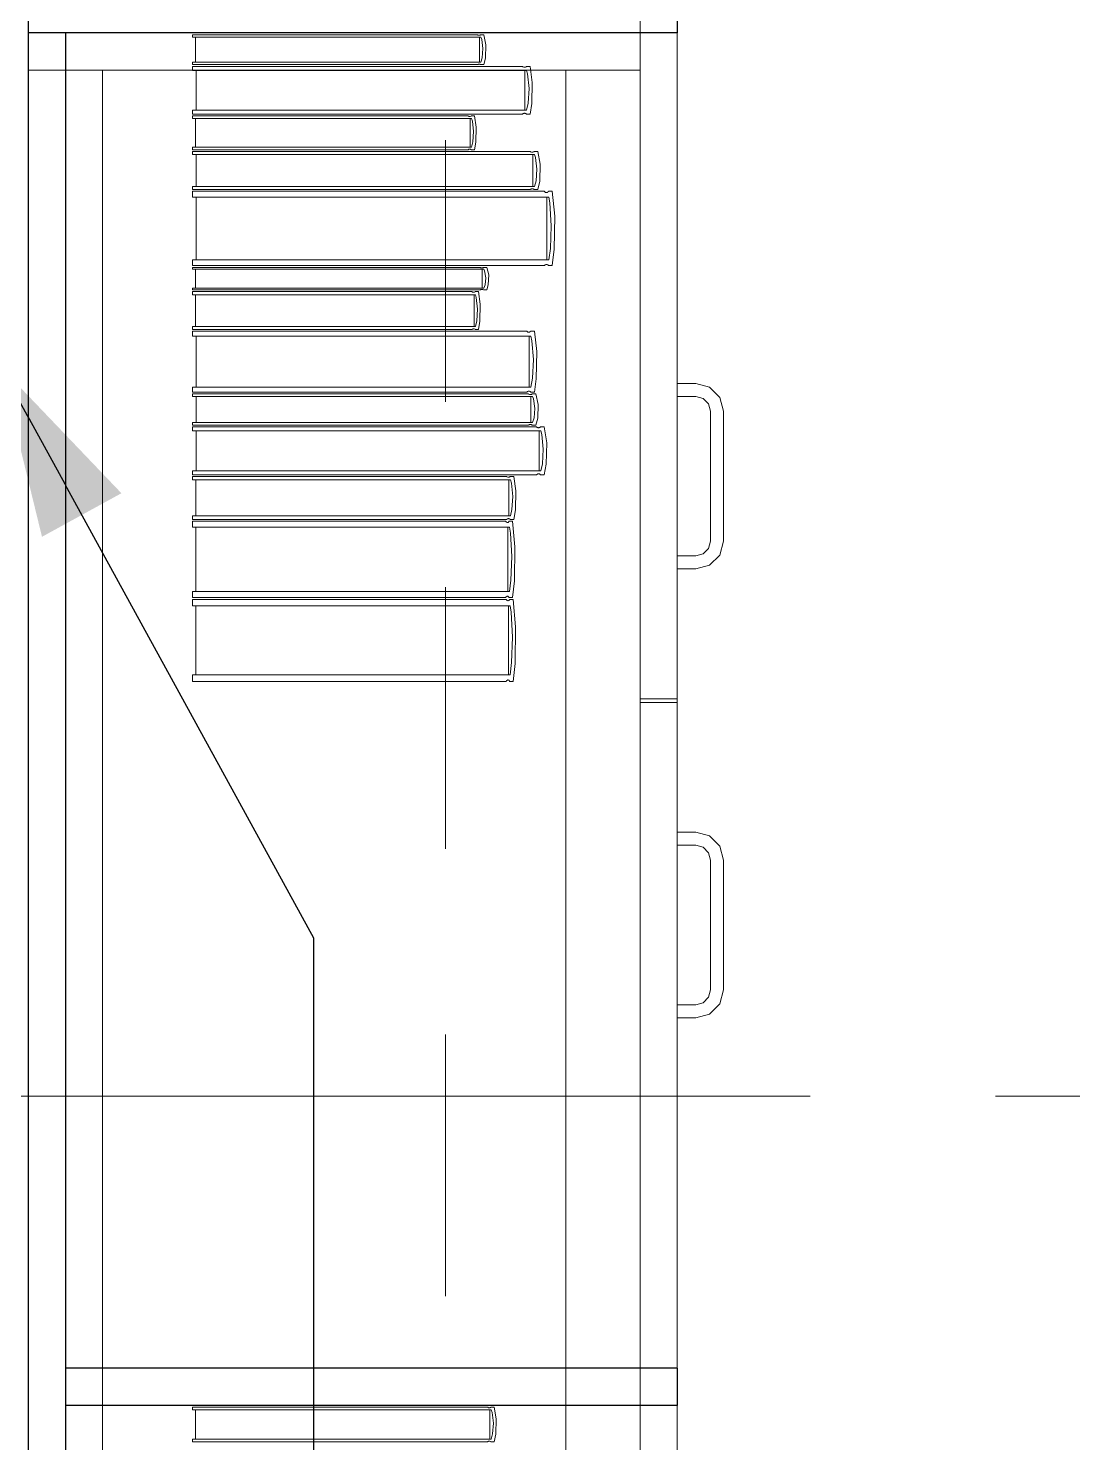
# Model space of a CAD drawing. Header units: inches. Extents: x -38 to 5698, y -33 to 92.
# Drawn here: x 122.845 to 123.408, y 34.22 to 34.982 of the extents above; entities that cross this region are included whole.
import ezdxf

# ---------------------------------------------------------------- set-up
doc = ezdxf.new("R2010")
doc.units = ezdxf.units.IN
doc.header["$MEASUREMENT"] = 0
doc.set_wipeout_variables(frame=1)
for name, pattern in [('Hidden Line', [0.195611, 0.141111, -0.0545]), ('Punto & Raya', [0.65, 0.5, -0.075, 0, -0.075]), ('Wipeout_Contour', [1, 0, -1])]:
    doc.linetypes.add(name, pattern=pattern)
for name, color, linetype in [('02 _ ARQ _ ZON _ Espacio.3D', 7, 'Continuous'), ('08 _ STR _ EXT _ 09 Vigas', 7, 'Continuous'), ('Interior - Mobiliario', 7, 'Continuous'), ('Marcador - Secciones', 251, 'Continuous'), ('Notas - Etiquetas', 251, 'Continuous')]:
    doc.layers.add(name, color=color, linetype=linetype)
doc.dimstyles.new('Estilo_Generado__8', dxfattribs={"dimtxt": 0.18, "dimasz": 0.0912, "dimexe": 0.18, "dimexo": 0.0625, "dimgap": 0, "dimtad": 0, "dimtih": 1, "dimtoh": 1, "dimdec": 4, "dimzin": 0, "dimdsep": 46, "dimcen": 0.09, "dimadec": 0, "dimazin": 0, "dimtfac": 1, "dimtdec": 4, "dimtmove": 0, "dimatfit": 3, "dimldrblk": 'ARROWHEAD_5', "dimfxl": 1, "dimtolj": 1, "dimtzin": 0, "dimarcsym": 0})

# ---------------------------------------------------------------- blocks, each defined once
blk = doc.blocks.new('ARROWHEAD_5')
at = {"linetype": 'Continuous', "lineweight": 0}
blk.add_hatch(color=0, dxfattribs=at).paths.add_polyline_path([(-1, 0.2679), (0, 0), (-1, -0.2679)])
at = {"color": 0, "linetype": 'Continuous', "lineweight": 0}
blk.add_line((0, 0), (-1, 0), dxfattribs=at)

msp = doc.modelspace()

# ---------------------------------------------------------------- linework, layer by layer
at = {"layer": '02 _ ARQ _ ZON _ Espacio.3D', "color": 254, "linetype": 'Continuous', "lineweight": 0, "flags": 128}
msp.add_lwpolyline([(136.56999, 39.4), (130.07, 39.4), (130.07, 39.00003), (129.56999, 39.00003), (129.56997, 39.40002), (129.36999, 39.40002), (129.36999, 39.65002), (126.54787, 39.65002), (126.54787, 39.40002), (123.06999, 39.40002), (123.06998, 39.00001), (122.84497, 39.00001), (122.84499, 30.6), (123.06999, 30.6), (123.06999, 30.19992), (123.06999, 29.75002), (129.57, 29.75002), (129.57, 30.6), (130.06997, 30.6), (130.06997, 29.75002), (135.96999, 29.75002)], dxfattribs=at)
at = {"layer": 'Interior - Mobiliario', "color": 175, "linetype": 'Continuous', "lineweight": 13}
for p, q in [((122.86498, 34.97996), (122.86498, 33.51996)), ((123.17498, 34.97996), (122.86498, 34.97996)), ((123.17498, 33.51996), (123.17498, 34.97996)), ((123.09024, 34.97151), (123.08984, 34.96655)), ((123.09155, 34.96638), (123.09174, 34.97359)), ((123.13498, 34.95996), (122.88498, 34.95996)), ((123.08912, 34.96413), (122.93363, 34.96413)), ((122.93363, 34.96413), (122.93363, 34.96285)), ((122.93363, 34.96285), (123.08724, 34.96285)), ((123.11163, 34.96185), (122.93363, 34.96185)), ((122.93363, 34.96185), (122.93363, 34.95979)), ((122.93363, 34.95979), (123.1138, 34.95979)), ((122.93545, 34.95979), (122.93545, 34.93824)), ((123.08724, 34.96285), (123.08737, 34.96293)), ((123.08737, 34.96293), (123.08757, 34.96302)), ((123.08757, 34.96302), (123.08779, 34.96309)), ((123.08779, 34.96309), (123.08802, 34.96311)), ((123.08802, 34.96311), (123.08825, 34.96311)), ((123.08825, 34.96311), (123.08848, 34.96307)), ((123.08848, 34.96307), (123.08869, 34.96301)), ((123.08869, 34.96301), (123.08889, 34.96291)), ((123.08889, 34.96291), (123.08898, 34.96285)), ((123.08898, 34.96285), (123.09069, 34.96285)), ((123.08984, 34.96655), (123.08912, 34.96413)), ((123.09069, 34.96285), (123.09155, 34.96638)), ((123.11173, 34.96175), (123.11163, 34.96185)), ((123.11196, 34.96159), (123.11173, 34.96175)), ((123.11221, 34.96148), (123.11196, 34.96159)), ((123.11247, 34.96142), (123.11221, 34.96148)), ((123.11274, 34.96142), (123.11247, 34.96142)), ((123.113, 34.96146), (123.11274, 34.96142)), ((123.11289, 34.93824), (123.11289, 34.95979)), ((123.11326, 34.96156), (123.113, 34.96146)), ((123.11349, 34.96171), (123.11326, 34.96156)), ((123.11364, 34.96185), (123.11349, 34.96171)), ((123.11562, 34.96185), (123.11364, 34.96185)), ((123.1138, 34.95979), (123.11434, 34.95785)), ((123.11684, 34.95329), (123.11562, 34.96185)), ((123.17498, 34.95996), (123.13498, 34.95996)), ((123.11434, 34.95785), (123.1151, 34.94998)), ((123.11662, 34.94182), (123.11684, 34.95329)), ((123.1151, 34.94998), (123.11464, 34.94209)), ((123.1138, 34.93824), (122.93363, 34.93824)), ((122.93363, 34.93824), (122.93363, 34.93619)), ((123.11464, 34.94209), (123.1138, 34.93824)), ((123.11562, 34.93619), (123.11662, 34.94182)), ((122.93363, 34.93619), (123.11163, 34.93619)), ((123.08225, 34.93519), (122.93363, 34.93519)), ((122.93363, 34.93519), (122.93363, 34.93374)), ((122.93363, 34.93374), (123.08407, 34.93374)), ((122.93515, 34.93374), (122.93515, 34.91845)), ((123.08234, 34.93512), (123.08225, 34.93519)), ((123.08253, 34.93501), (123.08234, 34.93512)), ((123.08274, 34.93493), (123.08253, 34.93501)), ((123.08296, 34.93489), (123.08274, 34.93493)), ((123.08318, 34.93489), (123.08296, 34.93489)), ((123.0834, 34.93492), (123.08318, 34.93489)), ((123.08331, 34.91845), (123.08331, 34.93374)), ((123.08361, 34.93499), (123.0834, 34.93492)), ((123.08381, 34.93509), (123.08361, 34.93499)), ((123.08393, 34.93519), (123.08381, 34.93509)), ((123.08559, 34.93519), (123.08393, 34.93519)), ((123.08407, 34.93374), (123.08452, 34.93236)), ((123.08452, 34.93236), (123.08515, 34.92678)), ((123.08661, 34.92912), (123.08559, 34.93519)), ((123.11163, 34.93619), (123.11178, 34.93633)), ((123.11178, 34.93633), (123.11201, 34.93648)), ((123.11201, 34.93648), (123.11226, 34.93657)), ((123.11226, 34.93657), (123.11253, 34.93662)), ((123.11253, 34.93662), (123.1128, 34.93661)), ((123.1128, 34.93661), (123.11306, 34.93656)), ((123.11306, 34.93656), (123.11331, 34.93645)), ((123.11331, 34.93645), (123.11354, 34.93629)), ((123.11354, 34.93629), (123.11364, 34.93619)), ((123.11364, 34.93619), (123.11562, 34.93619)), ((123.08515, 34.92678), (123.08476, 34.92118)), ((123.08642, 34.92099), (123.08661, 34.92912)), ((123.08407, 34.91845), (122.93363, 34.91845)), ((122.93363, 34.91845), (122.93363, 34.917)), ((122.93363, 34.917), (123.08225, 34.917)), ((123.11579, 34.916), (122.93363, 34.916)), ((122.93363, 34.916), (122.93363, 34.91436)), ((122.93363, 34.91436), (123.11801, 34.91436)), ((122.9355, 34.91436), (122.9355, 34.89718)), ((123.08225, 34.917), (123.08238, 34.9171)), ((123.08238, 34.9171), (123.08257, 34.9172)), ((123.08257, 34.9172), (123.08278, 34.91727)), ((123.08278, 34.91727), (123.08301, 34.9173)), ((123.08301, 34.9173), (123.08323, 34.9173)), ((123.08323, 34.9173), (123.08345, 34.91726)), ((123.08345, 34.91726), (123.08366, 34.91718)), ((123.08366, 34.91718), (123.08385, 34.91707)), ((123.08385, 34.91707), (123.08393, 34.917)), ((123.08393, 34.917), (123.08559, 34.917)), ((123.08476, 34.92118), (123.08407, 34.91845)), ((123.08559, 34.917), (123.08642, 34.92099)), ((123.11589, 34.91592), (123.11579, 34.916)), ((123.11612, 34.91579), (123.11589, 34.91592)), ((123.11638, 34.91571), (123.11612, 34.91579)), ((123.11665, 34.91566), (123.11638, 34.91571)), ((123.11692, 34.91566), (123.11665, 34.91566)), ((123.1172, 34.91569), (123.11692, 34.91566)), ((123.11708, 34.89718), (123.11708, 34.91436)), ((123.11746, 34.91577), (123.1172, 34.91569)), ((123.1177, 34.91589), (123.11746, 34.91577)), ((123.11785, 34.916), (123.1177, 34.91589)), ((123.11987, 34.916), (123.11785, 34.916)), ((123.11801, 34.91436), (123.11856, 34.91281)), ((123.12112, 34.90918), (123.11987, 34.916)), ((123.11856, 34.91281), (123.11934, 34.90654)), ((123.11934, 34.90654), (123.11887, 34.90025)), ((123.12089, 34.90003), (123.12112, 34.90918)), ((123.11887, 34.90025), (123.11801, 34.89718)), ((123.11987, 34.89555), (123.12089, 34.90003)), ((123.11801, 34.89718), (122.93363, 34.89718)), ((122.93363, 34.89718), (122.93363, 34.89555)), ((122.93363, 34.89555), (123.11579, 34.89555)), ((123.12339, 34.89455), (122.93363, 34.89455)), ((122.93363, 34.89455), (122.93363, 34.89134)), ((122.93363, 34.89134), (123.1257, 34.89134)), ((122.93557, 34.89134), (122.93557, 34.8577)), ((123.11579, 34.89555), (123.11594, 34.89566)), ((123.11594, 34.89566), (123.11618, 34.89578)), ((123.11618, 34.89578), (123.11644, 34.89585)), ((123.11644, 34.89585), (123.11671, 34.89589)), ((123.11671, 34.89589), (123.11699, 34.89589)), ((123.11699, 34.89589), (123.11725, 34.89584)), ((123.11725, 34.89584), (123.11751, 34.89575)), ((123.11751, 34.89575), (123.11775, 34.89563)), ((123.11775, 34.89563), (123.11785, 34.89555)), ((123.11785, 34.89555), (123.11987, 34.89555)), ((123.12349, 34.89439), (123.12339, 34.89455)), ((123.12374, 34.89415), (123.12349, 34.89439)), ((123.124, 34.89398), (123.12374, 34.89415)), ((123.12429, 34.89389), (123.124, 34.89398)), ((123.12457, 34.89388), (123.12429, 34.89389)), ((123.12485, 34.89395), (123.12457, 34.89388)), ((123.12473, 34.8577), (123.12473, 34.89134)), ((123.12512, 34.8941), (123.12485, 34.89395)), ((123.12537, 34.89433), (123.12512, 34.8941)), ((123.12553, 34.89455), (123.12537, 34.89433)), ((123.12764, 34.89455), (123.12553, 34.89455)), ((123.1257, 34.89134), (123.12628, 34.88831)), ((123.12895, 34.88119), (123.12764, 34.89455)), ((123.12628, 34.88831), (123.12709, 34.87603)), ((123.12709, 34.87603), (123.1266, 34.8637)), ((123.1287, 34.86328), (123.12895, 34.88119)), ((123.1266, 34.8637), (123.1257, 34.8577)), ((123.12764, 34.8545), (123.1287, 34.86328)), ((123.1257, 34.8577), (122.93363, 34.8577)), ((122.93363, 34.8577), (122.93363, 34.8545)), ((122.93363, 34.8545), (123.12339, 34.8545)), ((123.08878, 34.8535), (122.93363, 34.8535)), ((122.93363, 34.8535), (122.93363, 34.85253)), ((123.08887, 34.85345), (123.08878, 34.8535)), ((123.08907, 34.85338), (123.08887, 34.85345)), ((123.08928, 34.85332), (123.08907, 34.85338)), ((123.08951, 34.8533), (123.08928, 34.85332)), ((123.08975, 34.85329), (123.08951, 34.8533)), ((123.08998, 34.85332), (123.08975, 34.85329)), ((123.0902, 34.85336), (123.08998, 34.85332)), ((123.0904, 34.85343), (123.0902, 34.85336)), ((123.09054, 34.8535), (123.0904, 34.85343)), ((123.09226, 34.8535), (123.09054, 34.8535)), ((123.09333, 34.84948), (123.09226, 34.8535)), ((123.12339, 34.8545), (123.12355, 34.85471)), ((123.12355, 34.85471), (123.1238, 34.85494)), ((123.1238, 34.85494), (123.12407, 34.85509)), ((123.12407, 34.85509), (123.12435, 34.85516)), ((123.12435, 34.85516), (123.12463, 34.85516)), ((123.12463, 34.85516), (123.12491, 34.85506)), ((123.12491, 34.85506), (123.12518, 34.85489)), ((123.12518, 34.85489), (123.12543, 34.85465)), ((123.12543, 34.85465), (123.12553, 34.8545)), ((123.12553, 34.8545), (123.12764, 34.8545)), ((122.93363, 34.85253), (123.09067, 34.85253)), ((122.93522, 34.85253), (122.93522, 34.84242)), ((123.08988, 34.84242), (123.08988, 34.85253)), ((123.09067, 34.85253), (123.09114, 34.85162)), ((123.09114, 34.85162), (123.09181, 34.84793)), ((123.09181, 34.84793), (123.0914, 34.84422)), ((123.09313, 34.8441), (123.09333, 34.84948)), ((123.09067, 34.84242), (122.93363, 34.84242)), ((122.93363, 34.84242), (122.93363, 34.84146)), ((122.93363, 34.84146), (123.08878, 34.84146)), ((123.08437, 34.84046), (122.93363, 34.84046)), ((122.93363, 34.84046), (122.93363, 34.83883)), ((122.93363, 34.83883), (123.08621, 34.83883)), ((122.93518, 34.83883), (122.93518, 34.82171)), ((123.08445, 34.84038), (123.08437, 34.84046)), ((123.08465, 34.84025), (123.08445, 34.84038)), ((123.08486, 34.84017), (123.08465, 34.84025)), ((123.08508, 34.84012), (123.08486, 34.84017)), ((123.08531, 34.84012), (123.08508, 34.84012)), ((123.08553, 34.84015), (123.08531, 34.84012)), ((123.08544, 34.82171), (123.08544, 34.83883)), ((123.08575, 34.84023), (123.08553, 34.84015)), ((123.08595, 34.84035), (123.08575, 34.84023)), ((123.08607, 34.84046), (123.08595, 34.84035)), ((123.08775, 34.84046), (123.08607, 34.84046)), ((123.08621, 34.83883), (123.08666, 34.83728)), ((123.08878, 34.83366), (123.08775, 34.84046)), ((123.08878, 34.84146), (123.08891, 34.84152)), ((123.08891, 34.84152), (123.08911, 34.84159)), ((123.08911, 34.84159), (123.08933, 34.84164)), ((123.08933, 34.84164), (123.08957, 34.84166)), ((123.08957, 34.84166), (123.0898, 34.84165)), ((123.0898, 34.84165), (123.09003, 34.84163)), ((123.09003, 34.84163), (123.09025, 34.84158)), ((123.09025, 34.84158), (123.09045, 34.8415)), ((123.09045, 34.8415), (123.09054, 34.84146)), ((123.09054, 34.84146), (123.09226, 34.84146)), ((123.0914, 34.84422), (123.09067, 34.84242)), ((123.09226, 34.84146), (123.09313, 34.8441)), ((123.08666, 34.83728), (123.08731, 34.83103)), ((123.08731, 34.83103), (123.08691, 34.82476)), ((123.08859, 34.82455), (123.08878, 34.83366)), ((123.08691, 34.82476), (123.08621, 34.82171)), ((123.08775, 34.82008), (123.08859, 34.82455)), ((123.08621, 34.82171), (122.93363, 34.82171)), ((122.93363, 34.82171), (122.93363, 34.82008)), ((122.93363, 34.82008), (123.08437, 34.82008)), ((123.11393, 34.81908), (122.93363, 34.81908)), ((122.93363, 34.81908), (122.93363, 34.81645)), ((122.93363, 34.81645), (123.11613, 34.81645)), ((122.93548, 34.81645), (122.93548, 34.7889)), ((123.08437, 34.82008), (123.08449, 34.82019)), ((123.08449, 34.82019), (123.08469, 34.8203)), ((123.08469, 34.8203), (123.08491, 34.82038)), ((123.08491, 34.82038), (123.08513, 34.82042)), ((123.08513, 34.82042), (123.08536, 34.82041)), ((123.08536, 34.82041), (123.08558, 34.82037)), ((123.08558, 34.82037), (123.08579, 34.82028)), ((123.08579, 34.82028), (123.08599, 34.82016)), ((123.08599, 34.82016), (123.08607, 34.82008)), ((123.08607, 34.82008), (123.08775, 34.82008)), ((123.11403, 34.81895), (123.11393, 34.81908)), ((123.11426, 34.81875), (123.11403, 34.81895)), ((123.11452, 34.81861), (123.11426, 34.81875)), ((123.11478, 34.81854), (123.11452, 34.81861)), ((123.11506, 34.81853), (123.11478, 34.81854)), ((123.11532, 34.81859), (123.11506, 34.81853)), ((123.11521, 34.7889), (123.11521, 34.81645)), ((123.11558, 34.81871), (123.11532, 34.81859)), ((123.11582, 34.8189), (123.11558, 34.81871)), ((123.11597, 34.81908), (123.11582, 34.8189)), ((123.11797, 34.81908), (123.11597, 34.81908)), ((123.11613, 34.81645), (123.11668, 34.81397)), ((123.11921, 34.80814), (123.11797, 34.81908)), ((123.11668, 34.81397), (123.11745, 34.80391)), ((123.11898, 34.79347), (123.11921, 34.80814)), ((123.11745, 34.80391), (123.11698, 34.79381)), ((123.11698, 34.79381), (123.11613, 34.7889)), ((123.11797, 34.78628), (123.11898, 34.79347)), ((123.11613, 34.7889), (122.93363, 34.7889)), ((122.93363, 34.7889), (122.93363, 34.78628)), ((122.93363, 34.78628), (123.11393, 34.78628)), ((123.11473, 34.78528), (122.93363, 34.78528)), ((122.93363, 34.78528), (122.93363, 34.78394)), ((123.11393, 34.78628), (123.11408, 34.78645)), ((123.11408, 34.78645), (123.11432, 34.78664)), ((123.11432, 34.78664), (123.11458, 34.78677)), ((123.11458, 34.78677), (123.11484, 34.78683)), ((123.11483, 34.78521), (123.11473, 34.78528)), ((123.11506, 34.78511), (123.11483, 34.78521)), ((123.11484, 34.78683), (123.11512, 34.78682)), ((123.11532, 34.78504), (123.11506, 34.78511)), ((123.11512, 34.78682), (123.11538, 34.78674)), ((123.11559, 34.785), (123.11532, 34.78504)), ((123.11538, 34.78674), (123.11564, 34.78661)), ((123.11586, 34.785), (123.11559, 34.785)), ((123.11564, 34.78661), (123.11587, 34.78641)), ((123.11613, 34.78503), (123.11586, 34.785)), ((123.11587, 34.78641), (123.11597, 34.78628)), ((123.11597, 34.78628), (123.11797, 34.78628)), ((123.11639, 34.78509), (123.11613, 34.78503)), ((123.11662, 34.78519), (123.11639, 34.78509)), ((123.11678, 34.78528), (123.11662, 34.78519)), ((123.11879, 34.78528), (123.11678, 34.78528)), ((123.12003, 34.77969), (123.11879, 34.78528)), ((123.20498, 34.79096), (123.19498, 34.79096)), ((123.19498, 34.79096), (123.19498, 34.78396)), ((123.21248, 34.78895), (123.20498, 34.79096)), ((123.21797, 34.78346), (123.21248, 34.78895)), ((122.93363, 34.78394), (123.11694, 34.78394)), ((122.93549, 34.78394), (122.93549, 34.76986)), ((123.11601, 34.76986), (123.11601, 34.78394)), ((123.11694, 34.78394), (123.11749, 34.78267)), ((123.11749, 34.78267), (123.11826, 34.77753)), ((123.11826, 34.77753), (123.11779, 34.77237)), ((123.1198, 34.77219), (123.12003, 34.77969)), ((123.19498, 34.78396), (123.20498, 34.78396)), ((123.20498, 34.78396), (123.20898, 34.78289)), ((123.20898, 34.78289), (123.21191, 34.77996)), ((123.21191, 34.77996), (123.21298, 34.77596)), ((123.21998, 34.77596), (123.21797, 34.78346)), ((123.11694, 34.76986), (122.93363, 34.76986)), ((122.93363, 34.76986), (122.93363, 34.76851)), ((123.11779, 34.77237), (123.11694, 34.76986)), ((123.11879, 34.76851), (123.1198, 34.77219)), ((123.21298, 34.77596), (123.21298, 34.70596)), ((123.21998, 34.70596), (123.21998, 34.77596)), ((122.93363, 34.76851), (123.11473, 34.76851)), ((123.11917, 34.76751), (122.93363, 34.76751)), ((122.93363, 34.76751), (122.93363, 34.76545)), ((122.93363, 34.76545), (123.12144, 34.76545)), ((122.93553, 34.76545), (122.93553, 34.74383)), ((123.11473, 34.76851), (123.11488, 34.7686)), ((123.11488, 34.7686), (123.11512, 34.7687)), ((123.11512, 34.7687), (123.11538, 34.76876)), ((123.11538, 34.76876), (123.11565, 34.76879)), ((123.11565, 34.76879), (123.11592, 34.76879)), ((123.11592, 34.76879), (123.11619, 34.76875)), ((123.11619, 34.76875), (123.11644, 34.76868)), ((123.11644, 34.76868), (123.11667, 34.76858)), ((123.11667, 34.76858), (123.11678, 34.76851)), ((123.11678, 34.76851), (123.11879, 34.76851)), ((123.11928, 34.76741), (123.11917, 34.76751)), ((123.11951, 34.76726), (123.11928, 34.76741)), ((123.11978, 34.76715), (123.11951, 34.76726)), ((123.12005, 34.76709), (123.11978, 34.76715)), ((123.12033, 34.76708), (123.12005, 34.76709)), ((123.1206, 34.76713), (123.12033, 34.76708)), ((123.12049, 34.74383), (123.12049, 34.76545)), ((123.12087, 34.76723), (123.1206, 34.76713)), ((123.12111, 34.76738), (123.12087, 34.76723)), ((123.12127, 34.76751), (123.12111, 34.76738)), ((123.12333, 34.76751), (123.12127, 34.76751)), ((123.12144, 34.76545), (123.122, 34.7635)), ((123.122, 34.7635), (123.12279, 34.75561)), ((123.12461, 34.75893), (123.12333, 34.76751)), ((123.12279, 34.75561), (123.12231, 34.74769)), ((123.12437, 34.74742), (123.12461, 34.75893)), ((123.12231, 34.74769), (123.12144, 34.74383)), ((123.12333, 34.74177), (123.12437, 34.74742)), ((123.12144, 34.74383), (122.93363, 34.74383)), ((122.93363, 34.74383), (122.93363, 34.74177)), ((122.93363, 34.74177), (123.11917, 34.74177)), ((123.10304, 34.74077), (122.93363, 34.74077)), ((122.93363, 34.74077), (122.93363, 34.73893)), ((122.93363, 34.73893), (123.10511, 34.73893)), ((122.93537, 34.73893), (122.93537, 34.71953)), ((123.10314, 34.74068), (123.10304, 34.74077)), ((123.10335, 34.74054), (123.10314, 34.74068)), ((123.10359, 34.74044), (123.10335, 34.74054)), ((123.10384, 34.74039), (123.10359, 34.74044)), ((123.1041, 34.74039), (123.10384, 34.74039)), ((123.10435, 34.74043), (123.1041, 34.74039)), ((123.10424, 34.71953), (123.10424, 34.73893)), ((123.10459, 34.74052), (123.10435, 34.74043)), ((123.10481, 34.74065), (123.10459, 34.74052)), ((123.10496, 34.74077), (123.10481, 34.74065)), ((123.10684, 34.74077), (123.10496, 34.74077)), ((123.10511, 34.73893), (123.10562, 34.73717)), ((123.108, 34.73307), (123.10684, 34.74077)), ((123.11917, 34.74177), (123.11933, 34.74191)), ((123.11933, 34.74191), (123.11957, 34.74206)), ((123.11957, 34.74206), (123.11983, 34.74216)), ((123.11983, 34.74216), (123.12011, 34.7422)), ((123.12011, 34.7422), (123.12039, 34.7422)), ((123.12039, 34.7422), (123.12066, 34.74214)), ((123.12066, 34.74214), (123.12093, 34.74203)), ((123.12093, 34.74203), (123.12117, 34.74187)), ((123.12117, 34.74187), (123.12127, 34.74177)), ((123.12127, 34.74177), (123.12333, 34.74177)), ((123.10562, 34.73717), (123.10634, 34.73009)), ((123.10779, 34.72274), (123.108, 34.73307)), ((123.10634, 34.73009), (123.1059, 34.72299)), ((123.10511, 34.71953), (122.93363, 34.71953)), ((122.93363, 34.71953), (122.93363, 34.71768)), ((122.93363, 34.71768), (123.10304, 34.71768)), ((123.10246, 34.71668), (122.93363, 34.71668)), ((122.93363, 34.71668), (122.93363, 34.71339)), ((123.10256, 34.71652), (123.10246, 34.71668)), ((123.10278, 34.71627), (123.10256, 34.71652)), ((123.10301, 34.7161), (123.10278, 34.71627)), ((123.10326, 34.716), (123.10301, 34.7161)), ((123.10304, 34.71768), (123.10318, 34.7178)), ((123.10318, 34.7178), (123.1034, 34.71794)), ((123.10352, 34.71599), (123.10326, 34.716)), ((123.1034, 34.71794), (123.10365, 34.71802)), ((123.10377, 34.71607), (123.10352, 34.71599)), ((123.10365, 34.71802), (123.1039, 34.71807)), ((123.10401, 34.71622), (123.10377, 34.71607)), ((123.1039, 34.71807), (123.10415, 34.71806)), ((123.10423, 34.71646), (123.10401, 34.71622)), ((123.10415, 34.71806), (123.1044, 34.71801)), ((123.10438, 34.71668), (123.10423, 34.71646)), ((123.10625, 34.71668), (123.10438, 34.71668)), ((123.1044, 34.71801), (123.10464, 34.71791)), ((123.10464, 34.71791), (123.10486, 34.71777)), ((123.10486, 34.71777), (123.10496, 34.71768)), ((123.10496, 34.71768), (123.10684, 34.71768)), ((123.1059, 34.72299), (123.10511, 34.71953)), ((123.10741, 34.70295), (123.10625, 34.71668)), ((123.10684, 34.71768), (123.10779, 34.72274)), ((122.93363, 34.71339), (123.10453, 34.71339)), ((122.93536, 34.71339), (122.93536, 34.67881)), ((123.10366, 34.67881), (123.10366, 34.71339)), ((123.10453, 34.71339), (123.10504, 34.71027)), ((123.10504, 34.71027), (123.10576, 34.69765)), ((123.1072, 34.68455), (123.10741, 34.70295)), ((123.21191, 34.70196), (123.20898, 34.69903)), ((123.21298, 34.70596), (123.21191, 34.70196)), ((123.21797, 34.69846), (123.21998, 34.70596)), ((123.10576, 34.69765), (123.10532, 34.68498)), ((123.19498, 34.69796), (123.19498, 34.69096)), ((123.20498, 34.69796), (123.19498, 34.69796)), ((123.20898, 34.69903), (123.20498, 34.69796)), ((123.20498, 34.69096), (123.21248, 34.69297)), ((123.21248, 34.69297), (123.21797, 34.69846)), ((123.19498, 34.69096), (123.20498, 34.69096)), ((123.10453, 34.67881), (122.93363, 34.67881)), ((122.93363, 34.67881), (122.93363, 34.67552)), ((123.10532, 34.68498), (123.10453, 34.67881)), ((123.10625, 34.67552), (123.1072, 34.68455)), ((122.93363, 34.67552), (123.10246, 34.67552)), ((123.1028, 34.67452), (122.93363, 34.67452)), ((122.93363, 34.67452), (122.93363, 34.67099)), ((122.93363, 34.67099), (123.10487, 34.67099)), ((122.93536, 34.67099), (122.93536, 34.63387)), ((123.10246, 34.67552), (123.10261, 34.67574)), ((123.10261, 34.67574), (123.10283, 34.67598)), ((123.1029, 34.67435), (123.1028, 34.67452)), ((123.10283, 34.67598), (123.10307, 34.67613)), ((123.10312, 34.67408), (123.1029, 34.67435)), ((123.10307, 34.67613), (123.10332, 34.67621)), ((123.10336, 34.67389), (123.10312, 34.67408)), ((123.10332, 34.67621), (123.10357, 34.6762)), ((123.1036, 34.67379), (123.10336, 34.67389)), ((123.10357, 34.6762), (123.10382, 34.67611)), ((123.10386, 34.67378), (123.1036, 34.67379)), ((123.10382, 34.67611), (123.10406, 34.67593)), ((123.10411, 34.67386), (123.10386, 34.67378)), ((123.104, 34.63387), (123.104, 34.67099)), ((123.10406, 34.67593), (123.10428, 34.67568)), ((123.10435, 34.67403), (123.10411, 34.67386)), ((123.10428, 34.67568), (123.10438, 34.67552)), ((123.10458, 34.67428), (123.10435, 34.67403)), ((123.10438, 34.67552), (123.10625, 34.67552)), ((123.10472, 34.67452), (123.10458, 34.67428)), ((123.1066, 34.67452), (123.10472, 34.67452)), ((123.10487, 34.67099), (123.10538, 34.66764)), ((123.10776, 34.65979), (123.1066, 34.67452)), ((123.10538, 34.66764), (123.1061, 34.65409)), ((123.10755, 34.64003), (123.10776, 34.65979)), ((123.1061, 34.65409), (123.10566, 34.64049)), ((123.10566, 34.64049), (123.10487, 34.63387)), ((123.1066, 34.63034), (123.10755, 34.64003)), ((123.10487, 34.63387), (122.93363, 34.63387)), ((122.93363, 34.63387), (122.93363, 34.63034)), ((122.93363, 34.63034), (123.1028, 34.63034)), ((123.1028, 34.63034), (123.10295, 34.63057)), ((123.10295, 34.63057), (123.10317, 34.63083)), ((123.10317, 34.63083), (123.10341, 34.63099)), ((123.10341, 34.63099), (123.10366, 34.63108)), ((123.10366, 34.63108), (123.10392, 34.63107)), ((123.10392, 34.63107), (123.10417, 34.63096)), ((123.10417, 34.63096), (123.1044, 34.63078)), ((123.1044, 34.63078), (123.10462, 34.63051)), ((123.10462, 34.63051), (123.10472, 34.63034)), ((123.10472, 34.63034), (123.1066, 34.63034)), ((123.19498, 34.62096), (123.17498, 34.62096)), ((123.19498, 34.61896), (123.17498, 34.61896)), ((123.19498, 34.54896), (123.20498, 34.54896)), ((123.19498, 34.54196), (123.19498, 34.54896)), ((123.20498, 34.54896), (123.21248, 34.54695)), ((123.20498, 34.54196), (123.19498, 34.54196)), ((123.20898, 34.54089), (123.20498, 34.54196)), ((123.21191, 34.53796), (123.20898, 34.54089)), ((123.21248, 34.54695), (123.21797, 34.54146)), ((123.21797, 34.54146), (123.21998, 34.53396)), ((123.21298, 34.53396), (123.21191, 34.53796)), ((123.21298, 34.46396), (123.21298, 34.53396)), ((123.21998, 34.53396), (123.21998, 34.46396)), ((123.20498, 34.45596), (123.20898, 34.45703)), ((123.20898, 34.45703), (123.21191, 34.45996)), ((123.21191, 34.45996), (123.21298, 34.46396)), ((123.21797, 34.45646), (123.21248, 34.45097)), ((123.21998, 34.46396), (123.21797, 34.45646)), ((123.19498, 34.45596), (123.20498, 34.45596)), ((123.19498, 34.44896), (123.19498, 34.45596)), ((123.20498, 34.44896), (123.19498, 34.44896)), ((123.21248, 34.45097), (123.20498, 34.44896)), ((123.09517, 34.23606), (123.09585, 34.23034)), ((123.09585, 34.23034), (123.09544, 34.2246)), ((123.0972, 34.2244), (123.09741, 34.23274)), ((123.09469, 34.22181), (122.93363, 34.22181)), ((122.93363, 34.22181), (122.93363, 34.22031)), ((122.93363, 34.22031), (123.09274, 34.22031)), ((123.09274, 34.22031), (123.09288, 34.22041)), ((123.09288, 34.22041), (123.09309, 34.22052)), ((123.09309, 34.22052), (123.09331, 34.22059)), ((123.09331, 34.22059), (123.09355, 34.22063)), ((123.09355, 34.22063), (123.09379, 34.22062)), ((123.09379, 34.22062), (123.09403, 34.22058)), ((123.09403, 34.22058), (123.09425, 34.2205)), ((123.09425, 34.2205), (123.09446, 34.22039)), ((123.09446, 34.22039), (123.09455, 34.22031)), ((123.09455, 34.22031), (123.09631, 34.22031)), ((123.09544, 34.2246), (123.09469, 34.22181)), ((123.09631, 34.22031), (123.0972, 34.2244))]:
    msp.add_line(p, q, dxfattribs=at)

# ---------------------------------------------------------------- next in the draw order: wipeouts: each hides what was drawn before it
at = {"color": 254, "linetype": 'Wipeout_Contour', "lineweight": 0, "ltscale": 3341.166451}
msp.add_wipeout([(123.19498, 34.23996), (123.19498, 34.25996), (122.86498, 34.25996), (122.86498, 34.23996)], dxfattribs=at).dxf.layer = 'Interior - Mobiliario'

# ---------------------------------------------------------------- next in the draw order: linework, layer by layer
at = {"layer": 'Interior - Mobiliario', "color": 175, "linetype": 'Continuous', "lineweight": 13}
for p, q in [((122.88498, 33.53996), (122.88498, 34.95996)), ((123.13498, 34.95996), (123.13498, 33.53996)), ((123.17498, 33.53996), (123.17498, 34.95996)), ((123.17498, 34.25996), (123.17498, 34.61896)), ((123.19498, 34.25996), (123.19498, 34.61896)), ((122.86498, 34.25996), (122.86498, 34.23996)), ((123.19498, 34.25996), (122.86498, 34.25996)), ((123.19498, 34.25996), (123.17498, 34.25996)), ((123.19498, 34.23996), (123.19498, 34.25996)), ((123.19498, 34.23996), (123.19498, 34.25996)), ((122.86498, 34.23996), (123.19498, 34.23996)), ((123.09274, 34.23896), (122.93363, 34.23896)), ((122.93363, 34.23896), (122.93363, 34.23747)), ((122.93363, 34.23747), (123.09469, 34.23747)), ((122.93526, 34.23747), (122.93526, 34.22181)), ((123.09283, 34.23889), (123.09274, 34.23896)), ((123.09304, 34.23878), (123.09283, 34.23889)), ((123.09326, 34.2387), (123.09304, 34.23878)), ((123.0935, 34.23865), (123.09326, 34.2387)), ((123.09374, 34.23865), (123.0935, 34.23865)), ((123.09398, 34.23868), (123.09374, 34.23865)), ((123.09387, 34.22181), (123.09387, 34.23747)), ((123.0942, 34.23875), (123.09398, 34.23868)), ((123.09441, 34.23886), (123.0942, 34.23875)), ((123.09455, 34.23896), (123.09441, 34.23886)), ((123.09631, 34.23896), (123.09455, 34.23896)), ((123.09469, 34.23747), (123.09517, 34.23606)), ((123.09741, 34.23274), (123.09631, 34.23896)), ((123.17498, 34.23996), (123.17498, 33.88096)), ((123.19498, 34.23996), (123.17498, 34.23996)), ((123.19498, 34.23996), (123.19498, 33.88096))]:
    msp.add_line(p, q, dxfattribs=at)
at = {"layer": 'Interior - Mobiliario', "color": 175, "linetype": 'Continuous', "lineweight": 30}
for p, q in [((123.19498, 34.25996), (122.86498, 34.25996)), ((122.86498, 34.25996), (122.86498, 34.23996)), ((123.19498, 34.25996), (123.19498, 34.23996)), ((123.19498, 34.23996), (122.86498, 34.23996))]:
    msp.add_line(p, q, dxfattribs=at)

# ---------------------------------------------------------------- next in the draw order: wipeouts: each hides what was drawn before it
at = {"color": 254, "linetype": 'Wipeout_Contour', "lineweight": 0, "ltscale": 3340.468259}
msp.add_wipeout([(122.86498, 33.51996), (122.86498, 34.97996), (122.84498, 34.97996), (122.84498, 33.51996)], dxfattribs=at).dxf.layer = 'Interior - Mobiliario'

# ---------------------------------------------------------------- next in the draw order: linework, layer by layer
at = {"layer": 'Interior - Mobiliario', "color": 175, "linetype": 'Continuous', "lineweight": 30}
for p, q in [((122.86498, 34.97996), (122.84498, 34.97996)), ((122.84498, 34.97996), (122.84498, 33.51996)), ((122.86498, 34.97996), (122.86498, 33.51996))]:
    msp.add_line(p, q, dxfattribs=at)
at = {"layer": 'Interior - Mobiliario', "color": 175, "linetype": 'Continuous', "lineweight": 13}
for p, q in [((122.84498, 34.97996), (122.84498, 33.51996)), ((122.86498, 34.97996), (122.84498, 34.97996)), ((122.86498, 33.51996), (122.86498, 34.97996)), ((122.84498, 34.95996), (122.84498, 33.53996)), ((122.88498, 34.95996), (122.84498, 34.95996)), ((122.86498, 34.25996), (122.86498, 34.23996)), ((123.19498, 34.25996), (122.86498, 34.25996)), ((122.86498, 34.23996), (123.19498, 34.23996))]:
    msp.add_line(p, q, dxfattribs=at)
at = {"layer": 'Marcador - Secciones', "color": 251, "linetype": 'Punto & Raya', "lineweight": 13}
msp.add_line((97.16665, 34.40671), (148.44025, 34.40671), dxfattribs=at)

# ---------------------------------------------------------------- next in the draw order: leaders
at = {"layer": 'Notas - Etiquetas', "color": 8, "linetype": 'Continuous', "lineweight": 13, "annotation_type": 0, "has_hookline": 1, "hookline_direction": 1, "text_width": 1.94817, "horizontal_direction": (0, 1, 0)}
msp.add_leader([(122.82997, 34.8), (122.99876, 34.49197), (122.99876, 32.1529)], dimstyle='Estilo_Generado__8', dxfattribs=at)

# ---------------------------------------------------------------- next in the draw order: wipeouts: each hides what was drawn before it
at = {"color": 254, "linetype": 'Wipeout_Contour', "lineweight": 0, "ltscale": 3341.249165}
msp.add_wipeout([(123.19498, 34.97996), (123.19498, 34.99996), (122.84498, 34.99996), (122.84498, 34.97996)], dxfattribs=at).dxf.layer = 'Interior - Mobiliario'

# ---------------------------------------------------------------- next in the draw order: linework, layer by layer
at = {"layer": '08 _ STR _ EXT _ 09 Vigas', "color": 251, "linetype": 'Hidden Line', "lineweight": 13}
msp.add_line((123.06999, 30.2), (123.06999, 39.4), dxfattribs=at)
at = {"layer": 'Interior - Mobiliario', "color": 175, "linetype": 'Continuous', "lineweight": 30}
for p, q in [((122.84498, 34.99996), (122.84498, 34.97996)), ((123.19498, 34.99996), (123.19498, 34.97996)), ((123.19498, 34.97996), (122.84498, 34.97996))]:
    msp.add_line(p, q, dxfattribs=at)
at = {"layer": 'Interior - Mobiliario', "color": 175, "linetype": 'Continuous', "lineweight": 13}
for p, q in [((122.84498, 34.99996), (122.84498, 34.97996)), ((122.84498, 34.99996), (122.84498, 34.95996)), ((122.84498, 33.49996), (122.84498, 34.99996)), ((123.17498, 34.95996), (123.17498, 34.99996)), ((123.19498, 34.97996), (123.19498, 34.99996)), ((123.19498, 34.99996), (123.19498, 33.49996)), ((122.84498, 34.97996), (123.19498, 34.97996)), ((122.84498, 34.97996), (122.84498, 33.51996)), ((123.19498, 34.97996), (122.84498, 34.97996)), ((122.86498, 34.97996), (122.86498, 33.51996)), ((123.19498, 34.97996), (122.86498, 34.97996)), ((122.86498, 34.97996), (122.86498, 33.51996)), ((123.17498, 34.97996), (122.86498, 34.97996)), ((122.86498, 34.97996), (122.86498, 33.51996)), ((123.17498, 34.97996), (122.86498, 34.97996)), ((123.08724, 34.97896), (122.93363, 34.97896)), ((122.93363, 34.97896), (122.93363, 34.97767)), ((122.93363, 34.97767), (123.08912, 34.97767)), ((122.9352, 34.97767), (122.9352, 34.96413)), ((123.08733, 34.9789), (123.08724, 34.97896)), ((123.08753, 34.9788), (123.08733, 34.9789)), ((123.08774, 34.97873), (123.08753, 34.9788)), ((123.08797, 34.9787), (123.08774, 34.97873)), ((123.0882, 34.97869), (123.08797, 34.9787)), ((123.08843, 34.97872), (123.0882, 34.97869)), ((123.08833, 34.96413), (123.08833, 34.97767)), ((123.08865, 34.97878), (123.08843, 34.97872)), ((123.08885, 34.97887), (123.08865, 34.97878)), ((123.08898, 34.97896), (123.08885, 34.97887)), ((123.09069, 34.97896), (123.08898, 34.97896)), ((123.08912, 34.97767), (123.08958, 34.97645)), ((123.08958, 34.97645), (123.09024, 34.97151)), ((123.09174, 34.97359), (123.09069, 34.97896)), ((123.17498, 33.51996), (123.17498, 34.97996)), ((123.17498, 33.51996), (123.17498, 34.97996)), ((123.17498, 34.97996), (123.17498, 34.62096)), ((123.19498, 34.97996), (123.17498, 34.97996)), ((123.19498, 33.51996), (123.19498, 34.97996)), ((123.19498, 33.51996), (123.19498, 34.97996)), ((123.19498, 34.97996), (123.19498, 34.62096))]:
    msp.add_line(p, q, dxfattribs=at)

doc.saveas('drawing.dxf')
